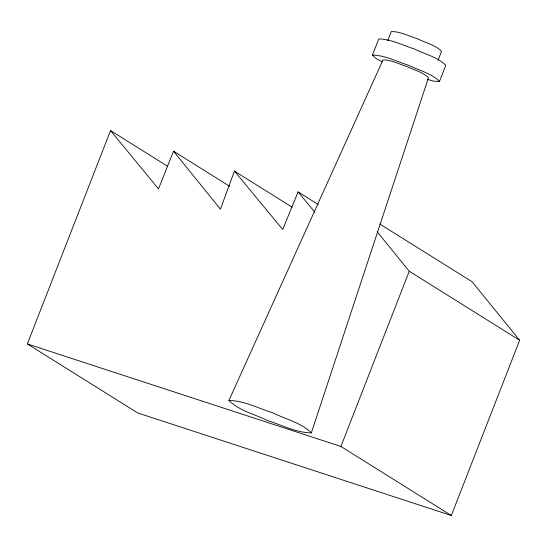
<?xml version="1.0" encoding="UTF-8"?>
<svg xmlns="http://www.w3.org/2000/svg" width="547" height="547" viewBox="0 0 547 547"><rect width="100%" height="100%" fill="white"/><g stroke="black" fill="none" stroke-linecap="round" stroke-linejoin="round"><path stroke-width="0.82" d="M311.332 432.875L428.486 77.729C422.776 72.019 414.318 70.221 407.262 66.686C399.303 64.197 391.502 59.958 383.016 59.855L228.899 400.479C239.258 410.824 254.594 414.093 267.387 420.499C281.814 425.005 295.941 432.698 311.332 432.875C300.973 422.53 285.637 419.262 272.85 412.855C258.423 408.356 244.29 400.664 228.899 400.479M292.153 207.197L234.424 171.095L220.441 209.159L173.529 151.191L158.5 188.906L110.535 130.589L27.35 343.94L137.762 412.985L451.33 515.506L519.65 340.275L472.088 281.746L379.727 223.99M382.271 61.749L375.83 58.392L372.445 55.076L378.729 38.946C391.249 39.097 402.736 45.353 414.469 49.011C424.875 54.221 437.347 56.881 445.771 65.291L439.48 81.421L433.88 81.209L427.337 79.37M387.714 40.704L391.303 31.494C400.691 31.603 409.313 36.293 418.106 39.042C425.908 42.946 435.262 44.936 441.579 51.247L437.983 60.464M451.33 515.506L340.925 446.468L409.245 271.23L377.184 231.778M318.279 204.544L298.074 191.908L282.71 229.521L234.424 171.095M372.445 55.076C384.958 55.22 396.452 61.476 408.185 65.141C418.585 70.351 431.057 73.011 439.48 81.421M27.35 343.94L340.925 446.468M409.245 271.23L519.65 340.275M173.529 151.191L229.815 186.383M110.535 130.589L167.539 166.24M298.074 191.908L314.887 212.257"/></g></svg>
